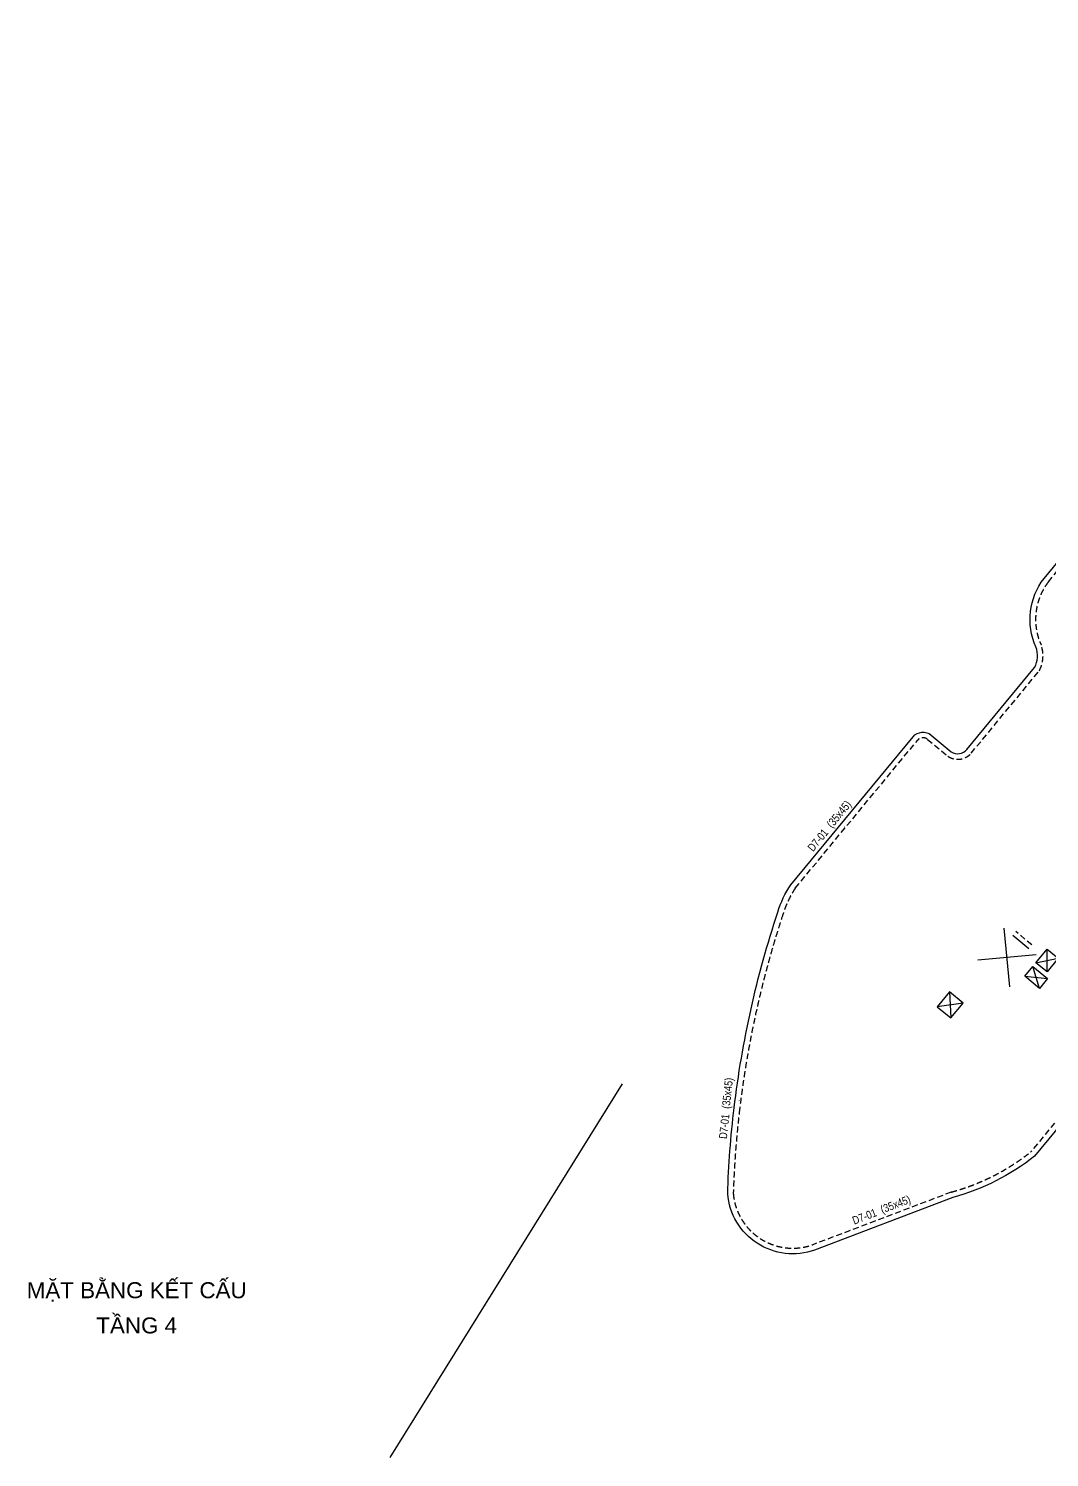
# Model space of a CAD drawing. Header units: millimetres. Extents: x 5400 to 3023951, y -127214 to 225084.
# Drawn here: x 1328436 to 1392209, y 2000 to 91281 of the extents above; entities that cross this region are included whole.
import ezdxf
from ezdxf.enums import TextEntityAlignment as Align

# ---------------------------------------------------------------- set-up
doc = ezdxf.new("R2010")
doc.units = ezdxf.units.MM
doc.header["$LTSCALE"] = 100
doc.linetypes.add('HIDDEN', pattern=[0.375, 0.25, -0.125])
for name, color, linetype in [('ccu11-Manh', 8, 'Continuous'), ('ccu11-Thay', 7, 'Continuous'), ('ccu12-Khuat', 9, 'HIDDEN'), ('ccu12-Lomo', 2, 'Continuous'), ('ccu12-Text', 31, 'Continuous')]:
    doc.layers.add(name, color=color, linetype=linetype)
doc.layers.add('ccu12-Tencaukien', color=9, linetype='Continuous', lineweight=15)
doc.styles.add('Arial', font='arial.ttf', dxfattribs={"width": 0.7})
doc.styles.add('Arial Narrow', font='ARIALN.TTF')

# ---------------------------------------------------------------- blocks, each defined once
blk = doc.blocks.new('*U51')
at = {"layer": 'ccu12-Tencaukien', "color": 8, "ltscale": 10000}
blk.add_line((361, -155), (354, -155), dxfattribs=at)
at = {"layer": 'ccu12-Text', "color": 2, "style": 'Arial Narrow', "width": 0.8}
blk.add_attdef('SH', text='', height=300, dxfattribs=at).set_placement((276, 6), align=Align.BOTTOM_RIGHT)
at = {"layer": 'ccu12-Text', "color": 31, "style": 'Arial Narrow', "width": 0.8}
for tag, p in [('(', (508, -75)), ('KT', (633, -75)), (')', (963, -75))]:
    blk.add_attdef(tag, text='', height=250, dxfattribs=at).set_placement(p, align=Align.BOTTOM_LEFT)
blk = doc.blocks.new('*U40')
at = {"layer": 'ccu12-Tencaukien', "color": 8, "ltscale": 10000}
blk.add_line((361, -155), (354, -155), dxfattribs=at)
at = {"layer": 'ccu12-Text', "color": 2, "style": 'Arial Narrow', "width": 0.8}
blk.add_attdef('SH', text='', height=300, dxfattribs=at).set_placement((276, 6), align=Align.BOTTOM_RIGHT)
at = {"layer": 'ccu12-Text', "color": 31, "style": 'Arial Narrow', "width": 0.8}
for tag, p in [('(', (508, -75)), ('KT', (633, -75)), (')', (963, -75))]:
    blk.add_attdef(tag, text='', height=250, dxfattribs=at).set_placement(p, align=Align.BOTTOM_LEFT)
blk = doc.blocks.new('*U45')
at = {"layer": 'ccu12-Tencaukien', "color": 8, "ltscale": 10000}
blk.add_line((361, -155), (354, -155), dxfattribs=at)
at = {"layer": 'ccu12-Text', "color": 2, "style": 'Arial Narrow', "width": 0.8}
blk.add_attdef('SH', text='', height=300, dxfattribs=at).set_placement((276, 6), align=Align.BOTTOM_RIGHT)
at = {"layer": 'ccu12-Text', "color": 31, "style": 'Arial Narrow', "width": 0.8}
for tag, p in [('(', (508, -75)), ('KT', (633, -75)), (')', (963, -75))]:
    blk.add_attdef(tag, text='', height=250, dxfattribs=at).set_placement(p, align=Align.BOTTOM_LEFT)
blk = doc.blocks.new('Lomo T2')
at = {"layer": 'ccu11-Manh', "ltscale": 0.5}
for p, q in [((51786, 78514, 0), (50722, 79539, 0)), ((67418, 78152, 0), (63980, 79955)), ((51974, 79189, 0), (50533, 78862, 0)), ((63762, 79185), (67635, 78922, 0)), ((69059, 74575, 0), (70086, 75635, 0)), ((69413, 75826, 0), (69735, 74391, 0)), ((75972, 75009, 0), (75855, 72757, 0)), ((75972, 75009, 0), (77057, 75168, 0)), ((76933, 74736, 0), (76094, 75440, 0)), ((75374, 72893, 0), (76453, 74873, 0)), ((25535, 46546), (27890, 48298)), ((27350, 48744), (26075, 46101)), ((33081, 44140, 0), (32101, 41383, 0)), ((33852, 43504, 0), (31330, 42020, 0)), ((49386, 42341, 0), (47168, 40373, 0)), ((47849, 42775, 0), (48707, 39936, 0)), ((56100, 40703, 0), (55347, 39877, 0)), ((55829, 39741, 0), (55619, 40839, 0)), ((55925, 39714, 0), (57442, 40324, 0)), ((57170, 39362, 0), (56197, 40676, 0)), ((65546, 35279, 0), (65029, 35840, 0)), ((65655, 35663, 0), (64921, 35455, 0)), ((67367, 35179, 0), (65739, 35224, 0)), ((65849, 35608, 0), (67258, 34794, 0)), ((47250, 32205), (45889, 33420)), ((45298, 32652), (47005, 31339)), ((45671, 32651), (47467, 32974)), ((68773, 32235), (67404, 31794)), ((68553, 31469), (67618, 32561)), ((47223, 32108), (45080, 31882)), ((50473, 27798, 0), (49106, 27353, 0)), ((49318, 28122, 0), (50256, 27029, 0)), ((9575, 21015), (9581, 22437)), ((8880, 21588), (10275, 21863)), ((8179, 20740, 0), (9614, 20593, 0)), ((9104, 19976, 0), (8689, 21357, 0)), ((3478, 19759, 0), (3562, 18133)), ((4326, 19058), (2714, 18834))]:
    blk.add_line(p, q, dxfattribs=at)
at = {"layer": 'ccu12-Lomo', "ltscale": 0.5, "elevation": 0}
for points in [[(51786, 78514), (51974, 79189), (50722, 79539), (50533, 78862), (51784, 78516)], [(63980, 79955), (67635, 78922), (67418, 78152), (63762, 79185), (63980, 79955)], [(69413, 75826), (70086, 75635), (69735, 74391), (69059, 74575), (69413, 75826)], [(76933, 74736), (77057, 75168), (76094, 75440), (75374, 72893), (75855, 72757), (76453, 74873), (76933, 74736)], [(27350, 48744), (25535, 46546), (26075, 46101), (27890, 48298), (27350, 48744)], [(33852, 43504), (32101, 41383), (31330, 42020), (33081, 44140), (33852, 43504)], [(47849, 42775), (49386, 42341), (48707, 39936), (47168, 40373), (47849, 42775)], [(55829, 39741), (56100, 40703), (55619, 40839), (55347, 39877), (55829, 39741)], [(55925, 39714), (56197, 40676), (57442, 40324), (57170, 39362), (55925, 39714)], [(65029, 35840), (65655, 35663), (65546, 35279), (64921, 35455), (65029, 35840)], [(65847, 35608), (65739, 35224), (67258, 34794), (67367, 35179), (65849, 35608)], [(45671, 32651), (45889, 33420), (47467, 32974), (47250, 32205), (45671, 32651)], [(45298, 32652), (47223, 32108), (47005, 31338), (45080, 31882), (45298, 32652)], [(68773, 32235), (67618, 32561), (67404, 31794), (68553, 31469), (68770, 32237)], [(49318, 28122), (50473, 27798), (50256, 27029), (49106, 27353), (49318, 28122)], [(8179, 20740), (8689, 21357), (9614, 20593), (9104, 19976), (8179, 20740)], [(4326, 19058), (3478, 19759), (2714, 18834), (3562, 18133), (4326, 19058)]]:
    blk.add_lwpolyline(points, dxfattribs=at)
at = {"layer": 'ccu12-Lomo', "ltscale": 0.5}
blk.add_lwpolyline([(9581, 22437), (10275, 21863), (9575, 21015), (8880, 21588), (9580, 22436)], dxfattribs=at)

msp = doc.modelspace()

# ---------------------------------------------------------------- linework, layer by layer
at = {"layer": 'ccu11-Manh', "ltscale": 0.5}
for p, q in [((1389732.6, 31409.4), (1389383.4, 35069.7)), ((1391388.2, 33414.2), (1387727.8, 33065))]:
    msp.add_line(p, q, dxfattribs=at)
at = {"layer": 'ccu11-Thay', "ltscale": 0.5}
msp.add_line((1389923.2, 34624), (1390925.5, 33796.2), dxfattribs=at)
at = {"layer": 'ccu11-Thay', "ltscale": 0.5, "elevation": 0}
msp.add_lwpolyline([(1412991.5, 34933.9, 0.1828306), (1399226.5, 30455), (1391283.4, 20829.1, -0.102174), (1386178, 18241.6), (1377542.9, 14959.9, -0.4928533), (1372109.1, 18473.1, -0.0221254), (1372514.1, 23838.8, -0.0503205), (1375238.5, 36070.9, -0.0714265), (1376053, 37781.9), (1383695.1, 47026.8, -0.4142019), (1384821.4, 47134.3), (1386080.2, 46094.8, 0.3732637), (1387054.3, 46226), (1391284.6, 51348.4, 0.2029712), (1391365.8, 52640.9, -0.2769801), (1391870.9, 56926.8), (1403654.5, 71202.9, -0.1142244), (1407558.9, 74105.4, -0.2930793), (1412806, 73177), (1418800.8, 68226.2, 0.5640428), (1427209, 70766.1), (1430911.6, 83975.1)], format="xyb", dxfattribs=at)
at = {"layer": 'ccu12-Khuat', "ltscale": 15}
msp.add_line((1391116.6, 34027.5), (1390114.2, 34855.3), dxfattribs=at)
at = {"layer": 'ccu12-Khuat', "ltscale": 15, "elevation": 0}
msp.add_lwpolyline([(1413268.7, 35269.6, 0.1865237), (1398979.3, 30705.4), (1391036.9, 21080.3, -0.1018203), (1386069.7, 18574.9), (1377422.1, 15288.4, -0.4909488), (1372459.5, 18482.2, -0.0220432), (1372861.7, 23797.2, -0.0503341), (1375571.8, 35963.9, -0.0708365), (1376334.6, 37573.2), (1383964.8, 46803.8, -0.4142019), (1384598.5, 46864.5), (1385870.7, 45813.8, 0.380323), (1387321, 45999.3), (1391578.6, 51154.8, 0.2104612), (1391690.7, 52771.9, -0.2775668), (1392144.5, 56708.5), (1403922.9, 70978.2, -0.1140935), (1407696.3, 73783.4, -0.2934675), (1412575.5, 72913.4), (1418572.2, 67961.1, 0.5633324), (1427547.1, 70675.5), (1431248.4, 83879.9)], format="xyb", dxfattribs=at)
at = {"layer": 'Defpoints', "color": 1, "ltscale": 0.5}
msp.add_line((1365521.9, 25335.3), (1351000, 2000), dxfattribs=at)

# ---------------------------------------------------------------- block references
at = {"layer": 'ccu12-Lomo'}
msp.add_blockref('Lomo T2', (1382485.2, 11326.5), dxfattribs=at)
at = {"layer": 'ccu12-Tencaukien'}
ref = msp.add_blockref('*U45', (1378785.6, 41084.4, 0), dxfattribs=dict(at, xscale=1.815893337873054, yscale=1.815893337873054, zscale=1.815893337873054, rotation=50.44092590918682))
ref.add_attrib('KT', '(35x45)', dxfattribs={"color": 31, "height": 500, "rotation": 50.440926, "style": 'Arial Narrow'}).set_placement((1378748.5, 41192.9, 0), align=Align.BOTTOM_LEFT)
ref.add_attrib('SH', 'D7-01', dxfattribs={"color": 2, "height": 500, "rotation": 50.440926, "style": 'Arial Narrow'}).set_placement((1378554.4, 40922, 0), align=Align.BOTTOM_RIGHT)
ref = msp.add_blockref('*U40', (1372476.9, 23680.5, 0), dxfattribs=dict(at, xscale=1.815893337873054, yscale=1.815893337873054, zscale=1.815893337873054, rotation=83.86004537470342))
ref.add_attrib('KT', '(35x45)', dxfattribs={"color": 31, "height": 500, "rotation": 83.860045, "style": 'Arial Narrow'}).set_placement((1372386.2, 23750.7), align=Align.BOTTOM_LEFT)
ref.add_attrib('SH', 'D7-01', dxfattribs={"color": 2, "height": 500, "rotation": 83.860045, "style": 'Arial Narrow'}).set_placement((1372373.4, 23417.7), align=Align.BOTTOM_RIGHT)
ref = msp.add_blockref('*U51', (1381806, 16984.7, 0), dxfattribs=dict(at, xscale=1.815893337873054, yscale=1.815893337873054, zscale=1.815893337873054, rotation=20.80877027959538))
ref.add_attrib('KT', '(35x45)', dxfattribs={"color": 31, "height": 500, "rotation": 20.80877, "style": 'Arial Narrow'}).set_placement((1381827.5, 17097.3), align=Align.BOTTOM_LEFT)
ref.add_attrib('SH', 'D7-01', dxfattribs={"color": 2, "height": 500, "rotation": 20.80877, "style": 'Arial Narrow'}).set_placement((1381524.8, 16957.8), align=Align.BOTTOM_RIGHT)

# ---------------------------------------------------------------- texts
at = {"layer": 'ccu12-Text', "color": 31, "style": 'Arial'}
for s, p in [('MẶT BẰNG KẾT CẤU', (1335190, 12448.1)), ('TẦNG 4', (1335190, 10248.1))]:
    msp.add_text(s, height=1000, dxfattribs=at).set_placement(p, align=Align.MIDDLE_CENTER)

doc.saveas('drawing.dxf')
